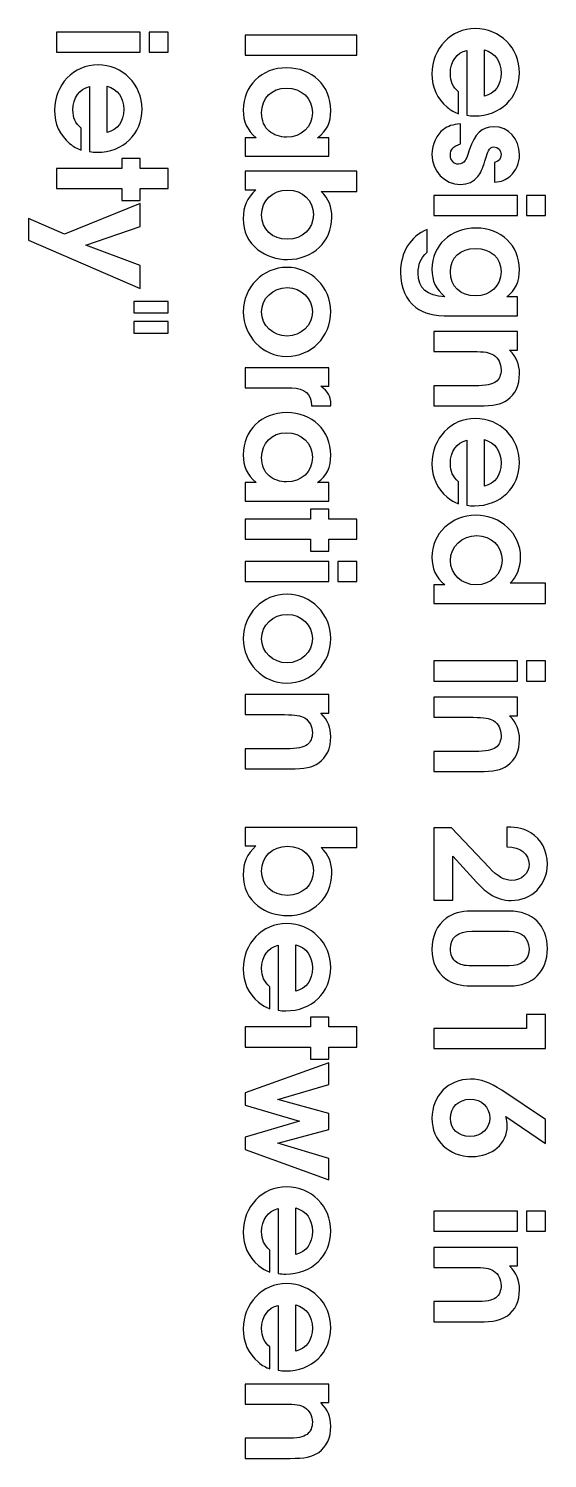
# Model space of a CAD drawing. Extents: x -98 to 566, y 230 to 443.
# Drawn here: x 56.4 to 62.52, y 324.12 to 340.96 of the extents above; entities that cross this region are included whole.
import ezdxf

# ---------------------------------------------------------------- set-up
doc = ezdxf.new("R2010")
doc.units = 0
doc.layers.add('Layer', color=7, linetype='CONTINUOUS')

msp = doc.modelspace()

# ---------------------------------------------------------------- linework, layer by layer
at = {"layer": 'Layer', "color": 7}
for p, q in [((56.730519, 340.921347), (56.730519, 340.684625)), ((57.716567, 340.921347), (56.730519, 340.921347)), ((57.716567, 340.684625), (57.716567, 340.921347)), ((57.82336, 340.921347), (57.82336, 340.684625)), ((58.045844, 340.921347), (57.82336, 340.921347)), ((58.045844, 340.684625), (58.045844, 340.921347)), ((58.955356, 340.886586), (58.955356, 340.649863)), ((60.270681, 340.886586), (58.955356, 340.886586)), ((60.270681, 340.649863), (60.270681, 340.886586)), ((56.730519, 340.684625), (57.716567, 340.684625)), ((57.82336, 340.684625), (58.045844, 340.684625)), ((61.568206, 340.70777), (61.568206, 339.944206)), ((61.776449, 340.168471), (61.776449, 340.71489)), ((58.955356, 340.649863), (60.270681, 340.649863)), ((57.118529, 340.280175), (57.118529, 339.516611)), ((57.326776, 339.740874), (57.326776, 340.287295)), ((61.472092, 339.960225), (61.472092, 340.218306)), ((61.493451, 339.604902), (61.493451, 339.843405)), ((57.022419, 339.53263), (57.022419, 339.790711)), ((59.083507, 339.677628), (58.955356, 339.677628)), ((58.955356, 339.677628), (58.955356, 339.460483)), ((59.941404, 339.677628), (59.809693, 339.677628)), ((59.941404, 339.460483), (59.941404, 339.677628)), ((57.716567, 339.433624), (57.501203, 339.433624)), ((57.501203, 339.433624), (57.501203, 339.317932)), ((57.716567, 339.317932), (57.716567, 339.433624)), ((58.955356, 339.460483), (59.941404, 339.460483)), ((61.893921, 339.387757), (61.893921, 339.156374)), ((56.730519, 339.317932), (56.730519, 339.08121)), ((57.501203, 339.317932), (56.730519, 339.317932)), ((58.045844, 339.317932), (57.716567, 339.317932)), ((58.045844, 339.08121), (58.045844, 339.317932)), ((58.955356, 339.284009), (58.955356, 339.066865)), ((60.270681, 339.284009), (58.955356, 339.284009)), ((60.270681, 339.047287), (60.270681, 339.284009)), ((56.730519, 339.08121), (57.501203, 339.08121)), ((57.501203, 339.08121), (57.501203, 338.938821)), ((57.716567, 338.938821), (57.716567, 339.08121)), ((57.716567, 339.08121), (58.045844, 339.08121)), ((58.955356, 339.066865), (59.081726, 339.066865)), ((59.850632, 339.047287), (60.270681, 339.047287)), ((61.180193, 338.998945), (61.180193, 338.762223)), ((62.16624, 338.998945), (61.180193, 338.998945)), ((62.16624, 338.762223), (62.16624, 338.998945)), ((62.273033, 338.998945), (62.273033, 338.762223)), ((62.495517, 338.998945), (62.273033, 338.998945)), ((62.495517, 338.762223), (62.495517, 338.998945)), ((57.716567, 338.903616), (56.823074, 338.542301)), ((57.501203, 338.938821), (57.716567, 338.938821)), ((57.716567, 338.633075), (57.716567, 338.903616)), ((56.401242, 338.727408), (56.401242, 338.472886)), ((56.823074, 338.542301), (56.401242, 338.727408)), ((61.180193, 338.762223), (62.16624, 338.762223)), ((62.273033, 338.762223), (62.495517, 338.762223)), ((57.077593, 338.41415), (57.716567, 338.633075)), ((61.100101, 338.329305), (61.100101, 338.598065)), ((56.401242, 338.472886), (57.716567, 337.903327)), ((57.716567, 338.175649), (57.077593, 338.41415)), ((57.716567, 337.903327), (57.716567, 338.175649)), ((58.045844, 337.750117), (57.643593, 337.750117)), ((57.643593, 337.750117), (57.643593, 337.614846)), ((58.045844, 337.614846), (58.045844, 337.750117)), ((62.16624, 337.806023), (62.041651, 337.806023)), ((62.16624, 337.57998), (62.16624, 337.806023)), ((57.643593, 337.614846), (58.045844, 337.614846)), ((58.045844, 337.513395), (57.643593, 337.513395)), ((57.643593, 337.513395), (57.643593, 337.378123)), ((58.045844, 337.378123), (58.045844, 337.513395)), ((61.36708, 337.57998), (62.16624, 337.57998)), ((57.643593, 337.378123), (58.045844, 337.378123)), ((61.180193, 337.396369), (61.180193, 337.159646)), ((62.16624, 337.396369), (61.180193, 337.396369)), ((62.16624, 337.177443), (62.16624, 337.396369)), ((61.180193, 337.159646), (61.644739, 337.159646)), ((62.071908, 337.177443), (62.16624, 337.177443)), ((59.941404, 336.968802), (58.955356, 336.968802)), ((58.955356, 336.968791), (58.955356, 336.732066)), ((59.941404, 336.751658), (59.941404, 336.968802)), ((58.955356, 336.732066), (59.503556, 336.732066)), ((59.845293, 336.751658), (59.941404, 336.751658)), ((61.662539, 336.757395), (61.180193, 336.757395)), ((61.180193, 336.757395), (61.180193, 336.520673)), ((59.736719, 336.520264), (59.964543, 336.520264)), ((59.964543, 336.520264), (59.964543, 336.538072)), ((61.180193, 336.520673), (61.708815, 336.520673)), ((61.568206, 336.115565), (61.568206, 335.351999)), ((61.776449, 335.576264), (61.776449, 336.122683)), ((61.472092, 335.368018), (61.472092, 335.626099)), ((59.083507, 335.617299), (58.955356, 335.617299)), ((58.955356, 335.617299), (58.955356, 335.400155)), ((59.941404, 335.617299), (59.809693, 335.617299)), ((59.941404, 335.400155), (59.941404, 335.617299)), ((58.955356, 335.400155), (59.941404, 335.400155)), ((59.941404, 335.303776), (59.72604, 335.303776)), ((59.72604, 335.303776), (59.72604, 335.188084)), ((59.941404, 335.188084), (59.941404, 335.303776)), ((58.955356, 335.188084), (58.955356, 334.951362)), ((59.72604, 335.188084), (58.955356, 335.188084)), ((60.270681, 335.188084), (59.941404, 335.188084)), ((60.270681, 334.951362), (60.270681, 335.188084)), ((58.955356, 334.951362), (59.72604, 334.951362)), ((59.72604, 334.951362), (59.72604, 334.808972)), ((59.941404, 334.808972), (59.941404, 334.951362)), ((59.941404, 334.951362), (60.270681, 334.951362)), ((59.72604, 334.808972), (59.941404, 334.808972)), ((58.955356, 334.688331), (58.955356, 334.451609)), ((59.941404, 334.688331), (58.955356, 334.688331)), ((59.941404, 334.451609), (59.941404, 334.688331)), ((60.048196, 334.688331), (60.048196, 334.451609)), ((60.270681, 334.688331), (60.048196, 334.688331)), ((60.270681, 334.451609), (60.270681, 334.688331)), ((58.955356, 334.451609), (59.941404, 334.451609)), ((60.048196, 334.451609), (60.270681, 334.451609)), ((61.308344, 334.411118), (61.180193, 334.411118)), ((61.180193, 334.411118), (61.180193, 334.193974)), ((62.495517, 334.430696), (62.079028, 334.430696)), ((62.495517, 334.193974), (62.495517, 334.430696)), ((61.180193, 334.193974), (62.495517, 334.193974)), ((61.180193, 333.516804), (61.180193, 333.280082)), ((62.16624, 333.516804), (61.180193, 333.516804)), ((62.16624, 333.280082), (62.16624, 333.516804)), ((62.273033, 333.516804), (62.273033, 333.280082)), ((62.495517, 333.516804), (62.273033, 333.516804)), ((62.495517, 333.280082), (62.495517, 333.516804)), ((61.180193, 333.280082), (62.16624, 333.280082)), ((62.273033, 333.280082), (62.495517, 333.280082)), ((58.955356, 333.120516), (58.955356, 332.883794)), ((59.941404, 333.120516), (58.955356, 333.120516)), ((59.941404, 332.90159), (59.941404, 333.120516)), ((61.180193, 333.089226), (61.180193, 332.852504)), ((62.16624, 333.089226), (61.180193, 333.089226)), ((62.16624, 332.870301), (62.16624, 333.089226)), ((58.955356, 332.883794), (59.419902, 332.883794)), ((59.847071, 332.90159), (59.941404, 332.90159)), ((61.180193, 332.852504), (61.644739, 332.852504)), ((62.071908, 332.870301), (62.16624, 332.870301)), ((59.437702, 332.481542), (58.955356, 332.481542)), ((58.955356, 332.481542), (58.955356, 332.24482)), ((61.662539, 332.450252), (61.180193, 332.450252)), ((61.180193, 332.450252), (61.180193, 332.21353)), ((58.955356, 332.24482), (59.483978, 332.24482)), ((61.180193, 332.21353), (61.708815, 332.21353)), ((58.955356, 331.556169), (58.955356, 331.339025)), ((60.270681, 331.556169), (58.955356, 331.556169)), ((60.270681, 331.319447), (60.270681, 331.556169)), ((61.180193, 331.551578), (61.180193, 330.700799)), ((61.388439, 331.551578), (61.180193, 331.551578)), ((61.831626, 331.083473), (61.388439, 331.551578)), ((62.041651, 331.560476), (62.041651, 331.327315)), ((58.955356, 331.339025), (59.081726, 331.339025)), ((59.850632, 331.319447), (60.270681, 331.319447)), ((61.402677, 330.700799), (61.402677, 331.218742)), ((61.402677, 331.218742), (61.64652, 330.949981)), ((61.180193, 330.700799), (61.402677, 330.700799)), ((62.066568, 330.569907), (61.619821, 330.569907)), ((61.626928, 330.333185), (62.066554, 330.333185)), ((59.343369, 330.167594), (59.343369, 329.40403)), ((59.551612, 329.628295), (59.551612, 330.174714)), ((62.066554, 329.925597), (61.621588, 329.925597)), ((59.247255, 329.420049), (59.247255, 329.67813)), ((61.619821, 329.688871), (62.079028, 329.688871)), ((59.941404, 329.321046), (59.72604, 329.321046)), ((59.72604, 329.321046), (59.72604, 329.205354)), ((59.941404, 329.205354), (59.941404, 329.321046)), ((62.495517, 329.353278), (62.273033, 329.353278)), ((62.273033, 329.353278), (62.273033, 329.187749)), ((62.495517, 328.951027), (62.495517, 329.353278)), ((58.955356, 329.205354), (58.955356, 328.968632)), ((59.72604, 329.205354), (58.955356, 329.205354)), ((60.270681, 329.205354), (59.941404, 329.205354)), ((60.270681, 328.968632), (60.270681, 329.205354)), ((61.180193, 329.187749), (61.180193, 328.951027)), ((62.273033, 329.187749), (61.180193, 329.187749)), ((58.955356, 328.968632), (59.72604, 328.968632)), ((59.72604, 328.968632), (59.72604, 328.826242)), ((59.941404, 328.826242), (59.941404, 328.968632)), ((59.941404, 328.968632), (60.270681, 328.968632)), ((61.180193, 328.951027), (62.495517, 328.951027)), ((59.941404, 328.783915), (58.955356, 328.431501)), ((59.72604, 328.826242), (59.941404, 328.826242)), ((59.941404, 328.529395), (59.941404, 328.783915)), ((58.955356, 328.431501), (58.955356, 328.285553)), ((59.339807, 328.353187), (59.941404, 328.529395)), ((62.495517, 328.117069), (61.979356, 328.460584)), ((58.955356, 328.285553), (59.594329, 328.095106)), ((59.941404, 328.187658), (59.339807, 328.353187)), ((59.594329, 328.095106), (58.955356, 327.908219)), ((59.941404, 327.998993), (59.941404, 328.187658)), ((62.027401, 328.149107), (62.495506, 327.83407)), ((62.495506, 327.83407), (62.495506, 328.117069)), ((58.955356, 327.908219), (58.955356, 327.760489)), ((59.339807, 327.837025), (59.941404, 327.998993)), ((58.955356, 327.760489), (59.941404, 327.404517)), ((59.941404, 327.657258), (59.339807, 327.837025)), ((59.941404, 327.404517), (59.941404, 327.657258)), ((59.343369, 327.066745), (59.343369, 326.303181)), ((59.551612, 326.527444), (59.551612, 327.073862)), ((61.180193, 327.036973), (61.180193, 326.800251)), ((62.16624, 327.036973), (61.180193, 327.036973)), ((62.16624, 326.800251), (62.16624, 327.036973)), ((62.273033, 327.036973), (62.273033, 326.800251)), ((62.495517, 327.036973), (62.273033, 327.036973)), ((62.495517, 326.800251), (62.495517, 327.036973)), ((61.180193, 326.800251), (62.16624, 326.800251)), ((62.273033, 326.800251), (62.495517, 326.800251)), ((59.247255, 326.3192), (59.247255, 326.577281)), ((61.180193, 326.609378), (61.180193, 326.372656)), ((62.16624, 326.609378), (61.180193, 326.609378)), ((62.16624, 326.390453), (62.16624, 326.609378)), ((61.180193, 326.372656), (61.644739, 326.372656)), ((62.071908, 326.390453), (62.16624, 326.390453)), ((59.343369, 325.926495), (59.343369, 325.162932)), ((59.551612, 325.387196), (59.551612, 325.933615)), ((61.662539, 325.970405), (61.180193, 325.970405)), ((61.180193, 325.970405), (61.180193, 325.733682)), ((61.180193, 325.733682), (61.708815, 325.733682)), ((59.247255, 325.17895), (59.247255, 325.437031)), ((58.955356, 324.999859), (58.955356, 324.763136)), ((59.941404, 324.999859), (58.955356, 324.999859)), ((59.941404, 324.780935), (59.941404, 324.999859)), ((58.955356, 324.763136), (59.419902, 324.763136)), ((59.847071, 324.780935), (59.941404, 324.780935)), ((59.437702, 324.360886), (58.955356, 324.360886)), ((58.955356, 324.360886), (58.955356, 324.124163)), ((58.955356, 324.124163), (59.483978, 324.124163))]:
    msp.add_line(p, q, dxfattribs=at)
for points in [[(61.669659, 340.964073), (61.381321, 340.964073), (61.157056, 340.730909), (61.157056, 340.430111)], [(62.18938, 340.444349), (62.18938, 340.734468), (61.959778, 340.964073), (61.669659, 340.964073)], [(61.374201, 340.435451), (61.374201, 340.576059), (61.448953, 340.679293), (61.568206, 340.70777)], [(61.776449, 340.71489), (61.90282, 340.677513), (61.972235, 340.581399), (61.972235, 340.44079)], [(57.219983, 340.536475), (56.931647, 340.536475), (56.70738, 340.303314), (56.70738, 340.002516)], [(57.739706, 340.016754), (57.739706, 340.306873), (57.510101, 340.536475), (57.219983, 340.536475)], [(59.444819, 340.501708), (59.147583, 340.501708), (58.932219, 340.293462), (58.932219, 340.005124)], [(59.964543, 339.999784), (59.964543, 340.291681), (59.745618, 340.501708), (59.444819, 340.501708)], [(61.157056, 340.430111), (61.157056, 340.268144), (61.215792, 340.141773), (61.335042, 340.038539)], [(61.472092, 340.218306), (61.400899, 340.278823), (61.374201, 340.337559), (61.374201, 340.435451)], [(61.65898, 339.935308), (61.965118, 339.935308), (62.18938, 340.150671), (62.18938, 340.444349)], [(61.972235, 340.44079), (61.972235, 340.294842), (61.90282, 340.198728), (61.776449, 340.168471)], [(56.924524, 340.007856), (56.924524, 340.148464), (56.999279, 340.251715), (57.118529, 340.280175)], [(57.326776, 340.287295), (57.453146, 340.249935), (57.522562, 340.153804), (57.522562, 340.013195)], [(59.149361, 339.971305), (59.149361, 340.143952), (59.266836, 340.263205), (59.43948, 340.263205)], [(59.43948, 340.263205), (59.619247, 340.263205), (59.747398, 340.143952), (59.747398, 339.974867)], [(56.70738, 340.002516), (56.70738, 339.840566), (56.766116, 339.714175), (56.885369, 339.610944)], [(57.022419, 339.790711), (56.951222, 339.851225), (56.924524, 339.909981), (56.924524, 340.007856)], [(57.209303, 339.507713), (57.515441, 339.507713), (57.739706, 339.723094), (57.739706, 340.016754)], [(57.522562, 340.013195), (57.522562, 339.867264), (57.453146, 339.771133), (57.326776, 339.740874)], [(58.932219, 340.005124), (58.932219, 339.866293), (58.976714, 339.77196), (59.083507, 339.677628)], [(59.809693, 339.677628), (59.918267, 339.7595), (59.964543, 339.857395), (59.964543, 339.999784)], [(61.335042, 340.038539), (61.381318, 340.001161), (61.422257, 339.976244), (61.472092, 339.960225)], [(59.238357, 339.755941), (59.181399, 339.803998), (59.149361, 339.880531), (59.149361, 339.971305)], [(59.747398, 339.974867), (59.747398, 339.805779), (59.621028, 339.684748), (59.441261, 339.684748)], [(61.493451, 339.843405), (61.397337, 339.832737), (61.347502, 339.816707), (61.294106, 339.777548)], [(61.568206, 339.944198), (61.602022, 339.937086), (61.62338, 339.935308), (61.65898, 339.935308)], [(59.441261, 339.684748), (59.370067, 339.684748), (59.288192, 339.713224), (59.238357, 339.755941)], [(61.294106, 339.777548), (61.208672, 339.713473), (61.157056, 339.601343), (61.157056, 339.48209)], [(61.888582, 339.807808), (61.744414, 339.807808), (61.662539, 339.729491), (61.596682, 339.533705)], [(62.18938, 339.480312), (62.18938, 339.663638), (62.057669, 339.807808), (61.888582, 339.807808)], [(56.885369, 339.610944), (56.931645, 339.573583), (56.972581, 339.548649), (57.022419, 339.53263)], [(57.118529, 339.516603), (57.152348, 339.509491), (57.173707, 339.507713), (57.209303, 339.507713)], [(61.374201, 339.473191), (61.374201, 339.542607), (61.409797, 339.581762), (61.493451, 339.604902)], [(61.596682, 339.533705), (61.566425, 339.442934), (61.562866, 339.435814), (61.546847, 339.410896)], [(61.781789, 339.403776), (61.812049, 339.49989), (61.812049, 339.49989), (61.822728, 339.523029)], [(61.822728, 339.523029), (61.83698, 339.555064), (61.860105, 339.571083), (61.888582, 339.571083)], [(61.888582, 339.571083), (61.936638, 339.571083), (61.972235, 339.531927), (61.972235, 339.480312)], [(61.157056, 339.48209), (61.157056, 339.284526), (61.304785, 339.129676), (61.493451, 339.129676)], [(61.470311, 339.366398), (61.415137, 339.366398), (61.374201, 339.412674), (61.374201, 339.473191)], [(61.546847, 339.410896), (61.529039, 339.382417), (61.502349, 339.366398), (61.470311, 339.366398)], [(61.698135, 339.222231), (61.730173, 339.259606), (61.755091, 339.318342), (61.781789, 339.403776)], [(61.972235, 339.480312), (61.972235, 339.430474), (61.945537, 339.398436), (61.893921, 339.387757)], [(62.080809, 339.227571), (62.150224, 339.289865), (62.18938, 339.382417), (62.18938, 339.480312)], [(61.493451, 339.129676), (61.578885, 339.129676), (61.650078, 339.161714), (61.698135, 339.222231)], [(61.893921, 339.156374), (61.977575, 339.15993), (62.027412, 339.179517), (62.080809, 339.227571)], [(59.081726, 339.066865), (58.973156, 338.965412), (58.932219, 338.871079), (58.932219, 338.72513)], [(59.149361, 338.769625), (59.149361, 338.940494), (59.275734, 339.061525), (59.455499, 339.061525)], [(59.455499, 339.061525), (59.633488, 339.061525), (59.759858, 338.940494), (59.759858, 338.774965)], [(59.977003, 338.741149), (59.977003, 338.869298), (59.941404, 338.956513), (59.850632, 339.047287)], [(58.932219, 338.72513), (58.932219, 338.572061), (58.989174, 338.45103), (59.104866, 338.360257)], [(59.453721, 338.483068), (59.273954, 338.483068), (59.149361, 338.600538), (59.149361, 338.769625)], [(59.759858, 338.774965), (59.759858, 338.605877), (59.629926, 338.483068), (59.453721, 338.483068)], [(59.455499, 338.244565), (59.752738, 338.244565), (59.977003, 338.458148), (59.977003, 338.741149)], [(61.100101, 338.598065), (60.902537, 338.517971), (60.786843, 338.332864), (60.786843, 338.090802)], [(61.680338, 338.614084), (61.375981, 338.614084), (61.157056, 338.411178), (61.157056, 338.12996)], [(62.18938, 338.12818), (62.18938, 338.407619), (61.972235, 338.614084), (61.680338, 338.614084)], [(59.104866, 338.360257), (59.200979, 338.285501), (59.323791, 338.244565), (59.455499, 338.244565)], [(60.995089, 338.081904), (60.995089, 338.192255), (61.023565, 338.25989), (61.100101, 338.329305)], [(61.374201, 338.097922), (61.374201, 338.26701), (61.489892, 338.375581), (61.669659, 338.375581)], [(61.669659, 338.375581), (61.851204, 338.375581), (61.972235, 338.26701), (61.972235, 338.101481)], [(59.448381, 338.151728), (59.163602, 338.151728), (58.932219, 337.916784), (58.932219, 337.628446)], [(59.964543, 337.630224), (59.964543, 337.916784), (59.731379, 338.151728), (59.448381, 338.151728)], [(60.786843, 338.090802), (60.786843, 337.912816), (60.849137, 337.772204), (60.96661, 337.679652)], [(61.310125, 337.806023), (61.098323, 337.814913), (60.995089, 337.905695), (60.995089, 338.081904)], [(61.157056, 338.12996), (61.157056, 337.99113), (61.201551, 337.898575), (61.310125, 337.806023)], [(61.669659, 337.816702), (61.491673, 337.816702), (61.374201, 337.928835), (61.374201, 338.097922)], [(61.972235, 338.101481), (61.972235, 337.932394), (61.849426, 337.816702), (61.669659, 337.816702)], [(62.041651, 337.806023), (62.141323, 337.878997), (62.18938, 337.98579), (62.18938, 338.12818)], [(59.149361, 337.62675), (59.149361, 337.786939), (59.282855, 337.91331), (59.45194, 337.91331)], [(59.45194, 337.91331), (59.613907, 337.91331), (59.747398, 337.783377), (59.747398, 337.62853)], [(60.96661, 337.679652), (61.057384, 337.610237), (61.178415, 337.57998), (61.36708, 337.57998)], [(58.932219, 337.628446), (58.932219, 337.341886), (59.163602, 337.103383), (59.441261, 337.103383)], [(59.448381, 337.341971), (59.282855, 337.341971), (59.149361, 337.470122), (59.149361, 337.62675)], [(59.441261, 337.103383), (59.734938, 337.103383), (59.964543, 337.332987), (59.964543, 337.630224)], [(59.747398, 337.62853), (59.747398, 337.470122), (59.612129, 337.341971), (59.448381, 337.341971)], [(61.644739, 337.159646), (61.776449, 337.159646), (61.833407, 337.150756), (61.881461, 337.120488)], [(62.18938, 336.899785), (62.18938, 337.011917), (62.155564, 337.090231), (62.071908, 337.177443)], [(61.881461, 337.120488), (61.940197, 337.083111), (61.972235, 337.020816), (61.972235, 336.946061)], [(61.90994, 336.803671), (61.867223, 336.771633), (61.794249, 336.757395), (61.662539, 336.757395)], [(61.972235, 336.946061), (61.972235, 336.885547), (61.950871, 336.835709), (61.90994, 336.803671)], [(62.04699, 336.591866), (62.139545, 336.655942), (62.18938, 336.762735), (62.18938, 336.899785)], [(59.503556, 336.732066), (59.656624, 336.732066), (59.73316, 336.662653), (59.736719, 336.520264)], [(59.964543, 336.538072), (59.964543, 336.639525), (59.936064, 336.689363), (59.845293, 336.751658)], [(61.708815, 336.520673), (61.885023, 336.520673), (61.970457, 336.538481), (62.04699, 336.591866)], [(59.444819, 336.44138), (59.147583, 336.44138), (58.932219, 336.233134), (58.932219, 335.944796)], [(59.964543, 335.939456), (59.964543, 336.231353), (59.745618, 336.44138), (59.444819, 336.44138)], [(61.669659, 336.371865), (61.381321, 336.371865), (61.157056, 336.138702), (61.157056, 335.837904)], [(62.18938, 335.852145), (62.18938, 336.142264), (61.959778, 336.371865), (61.669659, 336.371865)], [(59.149361, 335.910977), (59.149361, 336.083626), (59.266836, 336.202876), (59.43948, 336.202876)], [(59.43948, 336.202876), (59.619247, 336.202876), (59.747398, 336.083626), (59.747398, 335.914538)], [(61.374201, 335.843244), (61.374201, 335.983855), (61.448953, 336.087086), (61.568206, 336.115565)], [(61.776449, 336.122683), (61.90282, 336.085306), (61.972235, 335.989195), (61.972235, 335.848583)], [(58.932219, 335.944796), (58.932219, 335.805965), (58.976714, 335.711632), (59.083507, 335.617299)], [(59.238357, 335.695613), (59.181399, 335.74367), (59.149361, 335.820203), (59.149361, 335.910977)], [(59.747398, 335.914538), (59.747398, 335.745451), (59.621028, 335.62442), (59.441261, 335.62442)], [(59.809693, 335.617299), (59.918267, 335.699172), (59.964543, 335.797066), (59.964543, 335.939456)], [(61.157056, 335.837904), (61.157056, 335.675937), (61.215792, 335.549566), (61.335042, 335.446332)], [(61.472092, 335.626099), (61.400899, 335.686616), (61.374201, 335.745352), (61.374201, 335.843244)], [(61.65898, 335.343101), (61.965118, 335.343101), (62.18938, 335.558464), (62.18938, 335.852145)], [(61.972235, 335.848583), (61.972235, 335.702635), (61.90282, 335.606521), (61.776449, 335.576264)], [(59.441261, 335.62442), (59.370067, 335.62442), (59.288192, 335.652896), (59.238357, 335.695613)], [(61.335042, 335.446332), (61.381318, 335.408957), (61.422257, 335.384037), (61.472092, 335.368018)], [(61.568206, 335.351991), (61.602022, 335.344879), (61.62338, 335.343101), (61.65898, 335.343101)], [(61.674999, 335.231637), (61.383102, 335.231637), (61.157056, 335.016273), (61.157056, 334.736834)], [(62.20184, 334.738612), (62.20184, 335.014492), (61.970457, 335.231637), (61.674999, 335.231637)], [(61.374201, 334.699456), (61.374201, 334.864982), (61.511251, 334.993134), (61.685678, 334.993134)], [(61.685678, 334.993134), (61.852985, 334.993134), (61.984695, 334.866763), (61.984695, 334.704796)], [(61.157056, 334.736834), (61.157056, 334.603343), (61.201551, 334.505451), (61.308344, 334.411118)], [(61.678558, 334.412896), (61.507692, 334.412896), (61.374201, 334.539267), (61.374201, 334.699456)], [(61.984695, 334.704796), (61.984695, 334.539267), (61.851204, 334.412896), (61.678558, 334.412896)], [(62.079028, 334.430696), (62.155564, 334.500111), (62.20184, 334.614022), (62.20184, 334.738612)], [(59.448381, 334.303453), (59.163602, 334.303453), (58.932219, 334.068509), (58.932219, 333.780171)], [(59.964543, 333.781952), (59.964543, 334.068509), (59.731379, 334.303453), (59.448381, 334.303453)], [(59.149361, 333.778478), (59.149361, 333.938667), (59.282855, 334.065037), (59.45194, 334.065037)], [(59.45194, 334.065037), (59.613907, 334.065037), (59.747398, 333.935108), (59.747398, 333.780258)], [(58.932219, 333.780171), (58.932219, 333.493611), (59.163602, 333.255111), (59.441261, 333.255111)], [(59.448381, 333.493698), (59.282855, 333.493698), (59.149361, 333.62185), (59.149361, 333.778478)], [(59.441261, 333.255111), (59.734938, 333.255111), (59.964543, 333.484712), (59.964543, 333.781952)], [(59.747398, 333.780258), (59.747398, 333.62185), (59.612129, 333.493698), (59.448381, 333.493698)], [(59.419902, 332.883794), (59.551612, 332.883794), (59.608568, 332.874904), (59.656624, 332.844635)], [(59.656624, 332.844635), (59.71536, 332.807258), (59.747398, 332.744963), (59.747398, 332.670208)], [(59.964543, 332.623932), (59.964543, 332.736064), (59.930724, 332.814378), (59.847071, 332.90159)], [(61.644739, 332.852504), (61.776449, 332.852504), (61.833407, 332.843614), (61.881461, 332.813345)], [(61.881461, 332.813345), (61.940197, 332.775968), (61.972235, 332.713673), (61.972235, 332.638918)], [(62.18938, 332.592642), (62.18938, 332.704774), (62.155564, 332.783088), (62.071908, 332.870301)], [(59.747398, 332.670208), (59.747398, 332.609694), (59.726034, 332.559856), (59.685103, 332.527818)], [(59.822153, 332.316013), (59.914705, 332.380089), (59.964543, 332.486882), (59.964543, 332.623932)], [(61.972235, 332.638918), (61.972235, 332.578404), (61.950871, 332.528566), (61.90994, 332.496528)], [(62.04699, 332.284723), (62.139545, 332.348799), (62.18938, 332.455592), (62.18938, 332.592642)], [(59.685103, 332.527818), (59.642386, 332.49578), (59.569412, 332.481542), (59.437702, 332.481542)], [(61.90994, 332.496528), (61.867223, 332.46449), (61.794249, 332.450252), (61.662539, 332.450252)], [(59.483978, 332.24482), (59.660186, 332.24482), (59.745618, 332.262628), (59.822153, 332.316013)], [(61.708815, 332.21353), (61.885023, 332.21353), (61.970457, 332.231338), (62.04699, 332.284723)], [(62.324649, 331.491064), (62.246335, 331.540898), (62.168021, 331.560476), (62.041651, 331.560476)], [(62.518657, 331.124409), (62.518657, 331.277478), (62.445683, 331.416309), (62.324649, 331.491064)], [(59.081726, 331.339025), (58.973156, 331.237574), (58.932219, 331.143239), (58.932219, 330.99729)], [(59.149361, 331.041788), (59.149361, 331.212654), (59.275734, 331.333685), (59.455499, 331.333685)], [(59.455499, 331.333685), (59.633488, 331.333685), (59.759858, 331.212654), (59.759858, 331.047128)], [(59.977003, 331.013309), (59.977003, 331.141461), (59.941404, 331.228673), (59.850632, 331.319447)], [(62.041651, 331.327315), (62.198278, 331.327315), (62.301512, 331.24544), (62.301512, 331.122628)], [(62.095047, 330.932185), (62.009613, 330.932185), (61.93308, 330.97668), (61.831626, 331.083473)], [(62.091488, 330.695459), (62.33355, 330.695459), (62.518657, 330.880566), (62.518657, 331.124409)], [(62.301512, 331.122628), (62.301512, 331.014057), (62.212519, 330.932185), (62.095047, 330.932185)], [(58.932219, 330.99729), (58.932219, 330.844222), (58.989174, 330.723191), (59.104866, 330.632417)], [(59.453721, 330.755228), (59.273954, 330.755228), (59.149361, 330.872701), (59.149361, 331.041788)], [(59.759858, 331.047128), (59.759858, 330.87804), (59.629926, 330.755228), (59.453721, 330.755228)], [(59.455499, 330.516725), (59.752738, 330.516725), (59.977003, 330.730311), (59.977003, 331.013309)], [(61.64652, 330.949981), (61.733732, 330.853868), (61.77823, 330.812932), (61.838747, 330.773776)], [(61.838747, 330.773776), (61.913499, 330.722158), (62.002495, 330.695459), (62.091488, 330.695459)], [(59.104866, 330.632417), (59.200979, 330.557662), (59.323791, 330.516725), (59.455499, 330.516725)], [(61.619821, 330.569907), (61.493454, 330.569907), (61.404458, 330.544987), (61.324363, 330.486254)], [(62.518657, 330.1285), (62.518657, 330.399041), (62.344229, 330.569907), (62.066568, 330.569907)], [(59.444819, 330.423897), (59.156484, 330.423897), (58.932219, 330.190733), (58.932219, 329.889935)], [(59.964543, 329.904173), (59.964543, 330.194292), (59.734938, 330.423897), (59.444819, 330.423897)], [(61.324363, 330.486254), (61.215792, 330.404381), (61.157056, 330.27801), (61.157056, 330.117821)], [(61.374187, 330.124942), (61.374187, 330.260211), (61.46318, 330.333185), (61.626928, 330.333185)], [(62.066554, 330.333185), (62.212505, 330.333185), (62.301498, 330.254871), (62.301498, 330.12672)], [(59.149361, 329.895275), (59.149361, 330.035883), (59.224116, 330.139118), (59.343369, 330.167594)], [(59.551612, 330.174714), (59.677983, 330.137337), (59.747398, 330.041223), (59.747398, 329.900614)], [(61.157056, 330.117821), (61.157056, 329.966533), (61.21223, 329.849061), (61.319023, 329.772528)], [(61.447161, 329.968314), (61.400885, 330.000349), (61.374187, 330.059085), (61.374187, 330.124942)], [(62.301498, 330.12672), (62.301498, 329.998571), (62.217845, 329.925597), (62.066554, 329.925597)], [(62.079028, 329.688871), (62.346007, 329.688871), (62.518657, 329.861521), (62.518657, 330.1285)], [(59.247255, 329.67813), (59.176059, 329.738647), (59.149361, 329.797383), (59.149361, 329.895275)], [(59.43414, 329.395132), (59.740278, 329.395132), (59.964543, 329.610496), (59.964543, 329.904173)], [(59.747398, 329.900614), (59.747398, 329.754666), (59.677983, 329.658552), (59.551612, 329.628295)], [(61.621588, 329.925597), (61.539713, 329.925597), (61.488097, 329.938043), (61.447161, 329.968314)], [(58.932219, 329.889935), (58.932219, 329.727968), (58.990952, 329.601597), (59.110205, 329.498363)], [(61.319023, 329.772528), (61.400899, 329.713792), (61.488114, 329.688871), (61.619821, 329.688871)], [(59.110205, 329.498363), (59.156481, 329.460986), (59.197418, 329.436068), (59.247255, 329.420049)], [(59.343369, 329.404022), (59.377185, 329.39691), (59.398543, 329.395132), (59.43414, 329.395132)], [(61.610923, 328.590516), (61.351064, 328.590516), (61.157056, 328.39473), (61.157056, 328.129529)], [(61.979356, 328.460584), (61.836969, 328.554917), (61.737294, 328.590516), (61.610923, 328.590516)], [(61.374189, 328.12954), (61.374189, 328.25947), (61.470303, 328.353805), (61.605572, 328.353805)], [(61.605572, 328.353805), (61.7444, 328.353805), (61.838736, 328.264809), (61.838736, 328.133099)], [(61.157056, 328.129529), (61.157056, 327.867889), (61.354623, 327.679221), (61.62872, 327.679221)], [(61.605572, 327.915957), (61.468522, 327.915957), (61.374189, 328.003169), (61.374189, 328.12954)], [(61.838736, 328.133099), (61.838736, 328.008509), (61.740841, 327.915957), (61.605572, 327.915957)], [(61.62872, 327.679221), (61.869004, 327.679221), (62.045209, 327.83229), (62.045209, 328.042316)], [(62.045209, 328.042316), (62.045209, 328.083253), (62.041653, 328.106389), (62.027401, 328.149107)], [(59.444819, 327.323045), (59.156484, 327.323045), (58.932219, 327.089881), (58.932219, 326.789083)], [(59.964543, 326.803324), (59.964543, 327.093443), (59.734938, 327.323045), (59.444819, 327.323045)], [(59.149361, 326.794423), (59.149361, 326.935035), (59.224116, 327.038266), (59.343369, 327.066745)], [(59.551612, 327.073862), (59.677983, 327.036488), (59.747398, 326.940374), (59.747398, 326.799763)], [(58.932219, 326.789083), (58.932219, 326.627116), (58.990952, 326.500745), (59.110205, 326.397514)], [(59.247255, 326.577281), (59.176059, 326.637795), (59.149361, 326.696531), (59.149361, 326.794423)], [(59.43414, 326.29428), (59.740278, 326.29428), (59.964543, 326.509644), (59.964543, 326.803324)], [(59.747398, 326.799763), (59.747398, 326.653814), (59.677983, 326.557701), (59.551612, 326.527444)], [(59.110205, 326.397514), (59.156481, 326.360137), (59.197418, 326.335216), (59.247255, 326.3192)], [(61.644739, 326.372656), (61.776449, 326.372656), (61.833407, 326.363766), (61.881461, 326.333498)], [(62.18938, 326.112794), (62.18938, 326.224927), (62.155564, 326.303241), (62.071908, 326.390453)], [(59.343369, 326.30317), (59.377185, 326.296058), (59.398543, 326.29428), (59.43414, 326.29428)], [(61.881461, 326.333498), (61.940197, 326.29612), (61.972235, 326.233825), (61.972235, 326.15907)], [(59.444819, 326.182797), (59.156484, 326.182797), (58.932219, 325.949634), (58.932219, 325.648836)], [(59.964543, 325.663074), (59.964543, 325.953193), (59.734938, 326.182797), (59.444819, 326.182797)], [(61.972235, 326.15907), (61.972235, 326.098556), (61.950871, 326.048718), (61.90994, 326.016681)], [(62.04699, 325.804876), (62.139545, 325.868951), (62.18938, 325.975744), (62.18938, 326.112794)], [(59.149361, 325.654175), (59.149361, 325.794784), (59.224116, 325.898018), (59.343369, 325.926495)], [(59.551612, 325.933615), (59.677983, 325.896237), (59.747398, 325.800124), (59.747398, 325.659515)], [(61.90994, 326.016681), (61.867223, 325.984643), (61.794249, 325.970405), (61.662539, 325.970405)], [(61.708815, 325.733682), (61.885023, 325.733682), (61.970457, 325.75149), (62.04699, 325.804876)], [(58.932219, 325.648836), (58.932219, 325.486868), (58.990952, 325.360498), (59.110205, 325.257264)], [(59.247255, 325.437031), (59.176059, 325.497548), (59.149361, 325.556284), (59.149361, 325.654175)], [(59.43414, 325.154032), (59.740278, 325.154032), (59.964543, 325.369396), (59.964543, 325.663074)], [(59.747398, 325.659515), (59.747398, 325.513567), (59.677983, 325.417453), (59.551612, 325.387196)], [(59.110205, 325.257264), (59.156481, 325.219887), (59.197418, 325.194969), (59.247255, 325.17895)], [(59.343369, 325.162931), (59.377185, 325.15581), (59.398543, 325.154032), (59.43414, 325.154032)], [(59.419902, 324.763136), (59.551612, 324.763136), (59.608568, 324.754238), (59.656624, 324.723979)], [(59.656624, 324.723979), (59.71536, 324.686602), (59.747398, 324.624306), (59.747398, 324.549552)], [(59.964543, 324.503275), (59.964543, 324.615407), (59.930724, 324.693722), (59.847071, 324.780935)], [(59.747398, 324.549552), (59.747398, 324.489037), (59.726034, 324.4392), (59.685103, 324.407162)], [(59.685103, 324.407162), (59.642386, 324.375125), (59.569412, 324.360886), (59.437702, 324.360886)], [(59.822153, 324.195358), (59.914705, 324.259433), (59.964543, 324.366225), (59.964543, 324.503275)], [(59.483978, 324.124163), (59.660186, 324.124163), (59.745618, 324.141963), (59.822153, 324.195358)]]:
    msp.add_open_spline(points, degree=3, dxfattribs=at)

doc.saveas('drawing.dxf')
